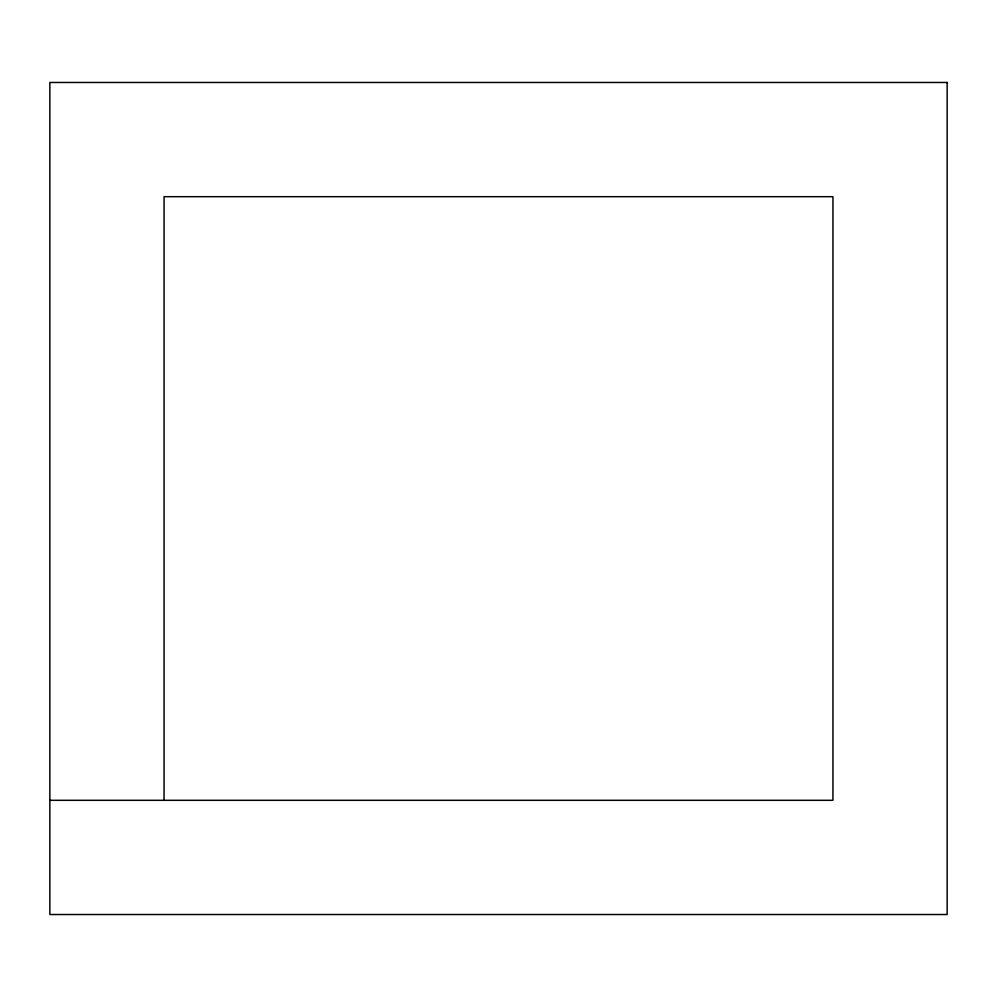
<?xml version="1.0" encoding="UTF-8"?>
<svg xmlns="http://www.w3.org/2000/svg" width="997" height="997" viewBox="0 0 997 997"><rect width="100%" height="100%" fill="white"/><g stroke="black" fill="none" stroke-linecap="round" stroke-linejoin="round"><path stroke-width="1.5" d="M49.85 800.317L832.944 800.317L832.944 196.683L164.056 196.683L164.056 800.317M947.15 82.477L49.85 82.477L49.85 914.523L947.15 914.523L947.15 82.477"/></g></svg>
